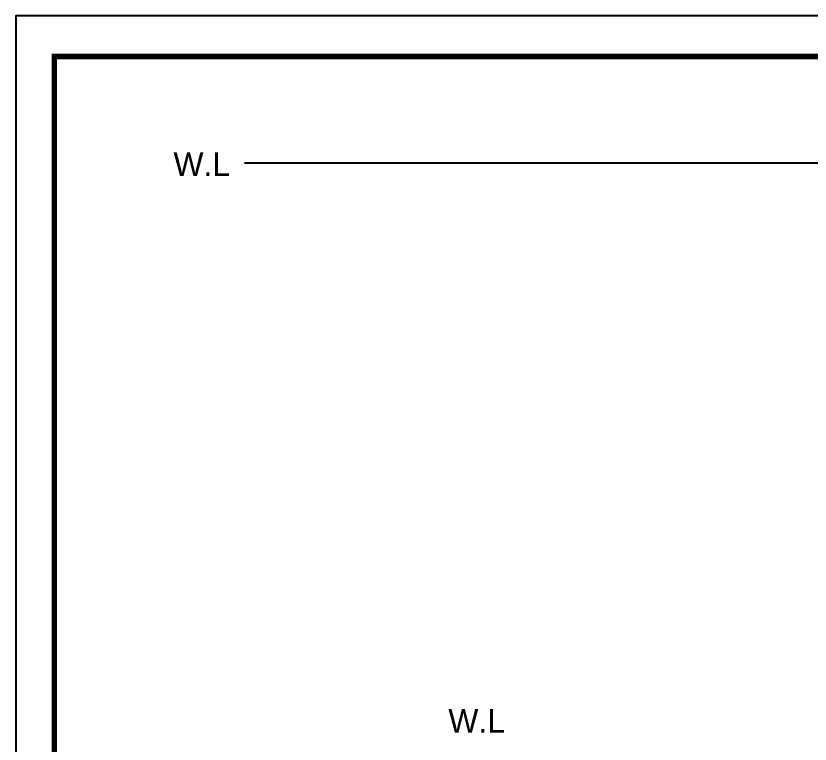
# Model space of a CAD drawing. Extents: x 0 to 1128, y 0 to 827.
# Drawn here: x 0 to 374.9, y 482.9 to 826.8 of the extents above; entities that cross this region are included whole.
import ezdxf

# ---------------------------------------------------------------- set-up
doc = ezdxf.new("R2010")
doc.units = 0
doc.header["$LTSCALE"] = 10
doc.header["$MEASUREMENT"] = 0
doc.layers.get('0').update_dxf_attribs({"linetype": 'CONTINUOUS'})
doc.layers.add('DLB3013-CR2S_시공도$0$치수선', color=7, linetype='CONTINUOUS', lineweight=20)
doc.styles.add('Daelim Dimension', font='')
doc.styles.get('Daelim Dimension').set_extended_font_data('나눔고딕')

msp = doc.modelspace()

# ---------------------------------------------------------------- linework, layer by layer
at = {"ltscale": 0.5}
msp.add_line((107.96, 757.37), (816.87, 757.37), dxfattribs=at)
msp.add_lwpolyline([(0, 0), (1128.4, 0), (1128.4, 826.8), (0, 826.8)], close=True, dxfattribs=at)
at = {"color": 5, "linetype": 'ByBlock', "lineweight": 200, "const_width": 2.6}
msp.add_lwpolyline([(18.14, 35.4), (1110.14, 35.4), (1110.14, 807.6), (18.14, 807.6)], close=True, dxfattribs=at)

# ---------------------------------------------------------------- texts
at = {"layer": 'DLB3013-CR2S_시공도$0$치수선', "char_height": 11.25, "style": 'Daelim Dimension'}
for insert, attachment_point in [((101.13, 762.43), 3), ((204.13, 499.52), 1)]:
    msp.add_mtext_dynamic_manual_height_columns('W.L', width=17.4109, gutter_width=12.5, heights=[0], dxfattribs=dict(at, insert=insert, attachment_point=attachment_point))

doc.saveas('drawing.dxf')
